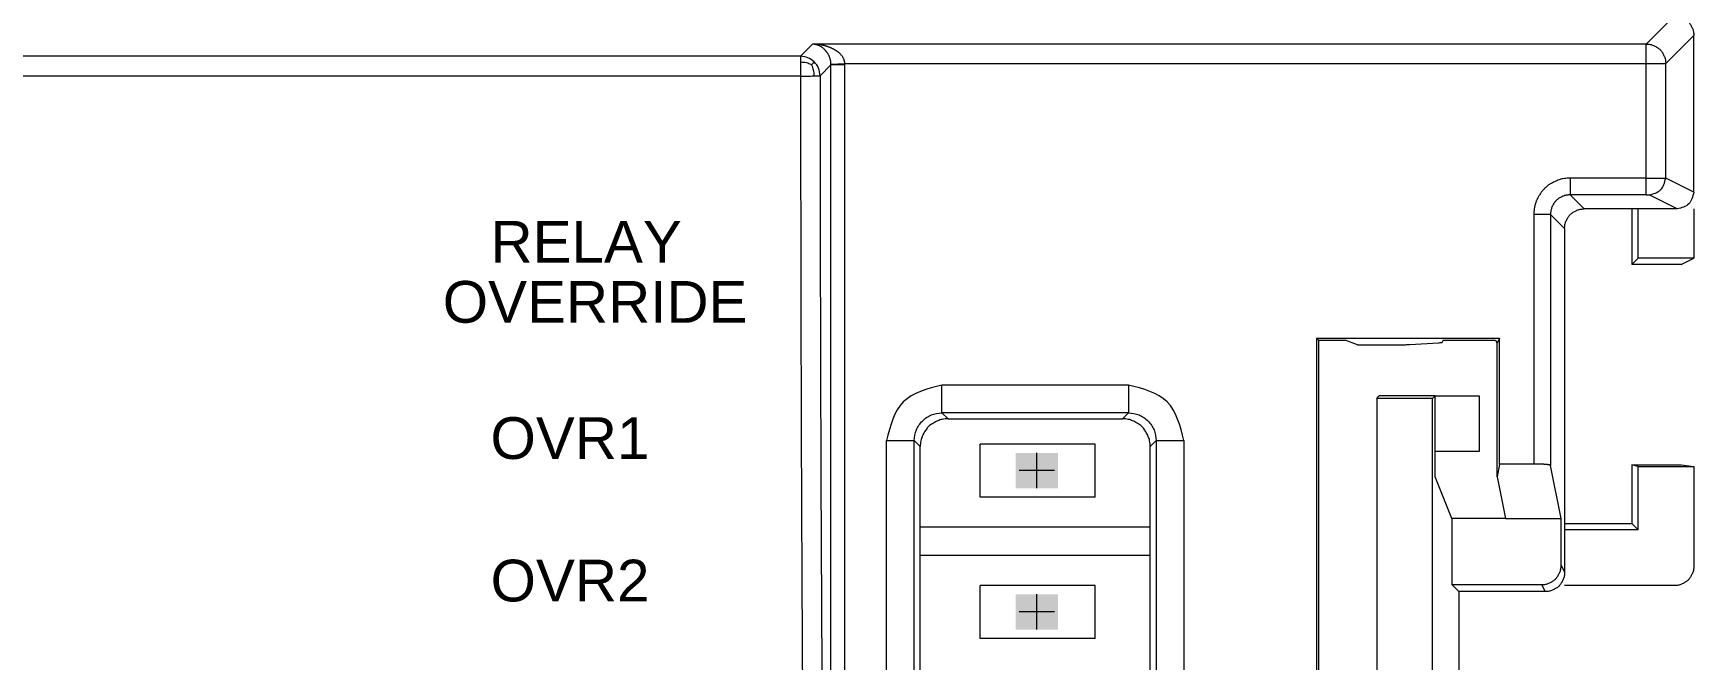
# Model space of a CAD drawing. Header units: inches. Extents: x 75782 to 87231, y -34126 to -18655.
# Drawn here: x 79378.9 to 79477.8, y -19630.7 to -19593.3 of the extents above; entities that cross this region are included whole.
import ezdxf

# ---------------------------------------------------------------- set-up
doc = ezdxf.new("R2010")
doc.units = ezdxf.units.IN
doc.header["$MEASUREMENT"] = 0
doc.layers.add('COMPONENTES', color=251, linetype='Continuous', lineweight=18)
doc.styles.add('ARIAL', font='arial.ttf')

# ---------------------------------------------------------------- blocks, each defined once
blk = doc.blocks.new('AK2-XM')
at = {"layer": 'COMPONENTES'}
for p, q in [((32014.48, 23372.498), (32016.15, 23374.168)), ((31964.858, 23372.498), (31964.139, 23371.779)), ((32014.48, 23372.498), (31964.858, 23372.498)), ((32014.48, 23371.338), (32014.48, 23372.498)), ((32015.64, 23371.338), (32017.31, 23373.008)), ((32017.31, 23363.674), (32017.31, 23373.008)), ((31964.139, 23371.779), (31823.344, 23371.779)), ((31964.139, 23371.779), (31964.139, 23371.416)), ((31964.139, 23371.416), (31964.139, 23370.594)), ((31965.952, 23371.271), (31965.3, 23370.618)), ((31965.951, 23371.31), (31966.78, 23371.338)), ((31965.952, 23291.391), (31965.952, 23371.271)), ((31966.781, 23371.271), (31965.952, 23371.271)), ((31966.78, 23371.338), (32014.48, 23371.338)), ((31966.781, 23291.391), (31966.781, 23371.271)), ((32014.48, 23364.512), (32014.48, 23371.338)), ((32014.48, 23371.338), (32015.64, 23371.338)), ((32015.64, 23364.509), (32015.64, 23371.338)), ((31964.139, 23370.594), (31823.344, 23370.594)), ((32014.48, 23364.512), (32009.944, 23364.512)), ((32009.944, 23364.512), (32009.944, 23363.517)), ((32014.48, 23363.517), (32014.48, 23364.512)), ((32017.31, 23363.674), (32015.64, 23364.509)), ((32014.48, 23363.517), (32009.944, 23363.517)), ((32010.782, 23362.679), (32009.944, 23363.517)), ((32016.315, 23362.679), (32014.646, 23363.514)), ((32007.788, 23362.355), (32007.788, 23347.484)), ((32008.783, 23362.355), (32008.783, 23347.399)), ((32009.62, 23361.518), (32008.783, 23362.355)), ((32016.315, 23362.679), (32010.782, 23362.679)), ((32013.615, 23362.679), (32013.615, 23359.373)), ((32013.994, 23359.753), (32013.994, 23362.679)), ((32017.31, 23362.679), (32017.31, 23359.753)), ((32009.62, 23361.518), (32009.62, 23341.045)), ((32013.615, 23359.373), (32013.994, 23359.753)), ((32016.551, 23359.373), (32013.615, 23359.373)), ((32017.31, 23359.753), (32013.994, 23359.753)), ((32016.551, 23359.373), (32017.31, 23359.753)), ((31994.855, 23354.982), (31994.855, 23280.25)), ((31994.855, 23354.982), (32005.751, 23354.982)), ((31994.855, 23354.982), (31994.971, 23354.866)), ((31994.971, 23354.866), (31994.971, 23280.365)), ((31994.971, 23354.866), (31996.563, 23354.866)), ((31997.289, 23354.576), (31996.563, 23354.866)), ((31997.289, 23354.576), (31998.968, 23354.576)), ((32000.405, 23354.605), (32002.107, 23354.708)), ((32002.394, 23354.866), (32002.329, 23354.736)), ((32002.394, 23354.866), (32005.506, 23354.866)), ((32005.506, 23354.866), (32005.599, 23354.679)), ((32005.751, 23354.982), (32005.599, 23354.679)), ((32005.599, 23346.724), (32005.599, 23354.679)), ((32005.751, 23347.484), (32005.751, 23354.982)), ((31983.659, 23352.188), (31972.559, 23352.188)), ((31972.559, 23350.535), (31972.559, 23352.188)), ((31983.659, 23352.188), (31983.659, 23350.535)), ((31998.434, 23351.389), (31998.592, 23351.548)), ((32001.91, 23351.548), (31998.592, 23351.548)), ((32001.91, 23351.548), (32001.752, 23351.389)), ((32001.91, 23348.23), (32001.91, 23351.548)), ((32001.91, 23351.548), (32004.532, 23351.548)), ((32004.532, 23351.548), (32004.532, 23348.23)), ((31983.659, 23350.535), (31972.559, 23350.535)), ((31972.559, 23350.535), (31972.92, 23350.174)), ((31983.298, 23350.174), (31983.659, 23350.535)), ((31998.434, 23351.389), (31998.434, 23283.842)), ((32001.752, 23351.389), (31998.434, 23351.389)), ((32001.752, 23283.842), (32001.752, 23351.389)), ((31972.92, 23350.174), (31983.298, 23350.174)), ((31969.253, 23286.349), (31969.253, 23348.882)), ((31969.253, 23348.882), (31970.906, 23348.882)), ((31970.906, 23286.349), (31970.906, 23348.882)), ((31970.906, 23348.882), (31971.267, 23348.521)), ((31971.267, 23286.71), (31971.267, 23348.521)), ((31981.672, 23348.672), (31974.829, 23348.672)), ((31974.829, 23345.514), (31974.829, 23348.672)), ((31981.672, 23345.514), (31981.672, 23348.672)), ((31984.951, 23348.521), (31985.312, 23348.882)), ((31984.951, 23286.71), (31984.951, 23348.521)), ((31985.312, 23348.882), (31985.312, 23286.349)), ((31985.312, 23348.882), (31986.964, 23348.882)), ((31986.964, 23348.882), (31986.964, 23286.349)), ((31978.198, 23346.04), (31978.198, 23348.146)), ((32004.532, 23348.23), (32001.91, 23348.23)), ((32001.91, 23346.724), (32001.91, 23348.23)), ((31979.25, 23347.093), (31977.145, 23347.093)), ((32002.902, 23344.24), (32001.91, 23346.724)), ((32005.751, 23347.484), (32005.599, 23346.724)), ((32005.599, 23346.724), (32006.095, 23344.24)), ((32007.788, 23347.484), (32005.751, 23347.484)), ((32009.413, 23344.24), (32008.783, 23347.399)), ((32013.615, 23347.427), (32016.551, 23347.427)), ((32013.615, 23347.427), (32013.615, 23343.938)), ((32013.994, 23347.333), (32013.615, 23347.427)), ((32013.994, 23347.333), (32017.31, 23347.333)), ((32013.994, 23343.558), (32013.994, 23347.333)), ((32016.551, 23347.427), (32017.31, 23347.333)), ((32017.31, 23347.333), (32017.31, 23341.401)), ((31981.672, 23345.514), (31974.829, 23345.514)), ((31984.951, 23343.724), (31971.267, 23343.724)), ((32002.902, 23344.24), (32002.902, 23340.298)), ((32006.095, 23344.24), (32002.902, 23344.24)), ((32006.095, 23344.24), (32009.413, 23344.24)), ((32009.413, 23341.459), (32009.413, 23344.24)), ((32009.62, 23343.938), (32013.615, 23343.938)), ((32013.994, 23343.558), (32009.62, 23343.558)), ((32013.994, 23343.558), (32013.615, 23343.938)), ((31984.951, 23342.04), (31971.267, 23342.04)), ((32009.413, 23341.459), (32009.62, 23341.045)), ((31981.672, 23340.25), (31974.829, 23340.25)), ((31974.829, 23337.092), (31974.829, 23340.25)), ((31978.198, 23337.618), (31978.198, 23339.724)), ((31981.672, 23337.092), (31981.672, 23340.25)), ((32002.902, 23340.298), (32008.252, 23340.298)), ((32003.316, 23339.884), (32002.902, 23340.298)), ((32003.316, 23339.884), (32003.316, 23295.348)), ((32008.459, 23339.884), (32003.316, 23339.884)), ((32008.252, 23340.298), (32008.459, 23339.884)), ((32016.149, 23340.24), (32009.62, 23340.24)), ((31979.25, 23338.671), (31977.145, 23338.671)), ((31981.672, 23337.092), (31974.829, 23337.092))]:
    blk.add_line(p, q, dxfattribs=at)
for points, knots in [([(32016.15, 23374.168), (32016.232, 23374.167), (32016.378, 23374.163), (32016.583, 23374.089), (32016.757, 23373.996), (32016.892, 23373.912), (32016.98, 23373.838), (32017.054, 23373.75), (32017.138, 23373.615), (32017.231, 23373.441), (32017.305, 23373.236), (32017.309, 23373.09), (32017.31, 23373.008)], [0, 0, 0, 0, 0.273484, 0.487793, 0.721609, 0.93584, 1.02062, 1.1054, 1.319632, 1.553447, 1.767756, 2.04124, 2.04124, 2.04124, 2.04124]), ([(31966.78, 23371.338), (31966.778, 23371.361), (31966.775, 23371.399), (31966.767, 23371.44), (31966.762, 23371.462), (31966.758, 23371.477), (31966.753, 23371.498), (31966.746, 23371.521), (31966.738, 23371.544), (31966.731, 23371.562), (31966.725, 23371.577), (31966.713, 23371.603), (31966.695, 23371.646), (31966.666, 23371.703), (31966.631, 23371.76), (31966.589, 23371.814), (31966.542, 23371.865), (31966.496, 23371.911), (31966.453, 23371.954), (31966.413, 23371.991), (31966.372, 23372.025), (31966.331, 23372.055), (31966.293, 23372.081), (31966.256, 23372.105), (31966.22, 23372.129), (31966.181, 23372.154), (31966.139, 23372.178), (31966.094, 23372.203), (31966.045, 23372.227), (31965.993, 23372.251), (31965.941, 23372.275), (31965.89, 23372.297), (31965.84, 23372.317), (31965.795, 23372.333), (31965.754, 23372.346), (31965.718, 23372.358), (31965.682, 23372.369), (31965.644, 23372.381), (31965.601, 23372.394), (31965.554, 23372.407), (31965.505, 23372.418), (31965.446, 23372.43), (31965.378, 23372.445), (31965.263, 23372.467), (31965.09, 23372.49), (31964.942, 23372.495), (31964.858, 23372.498)], [0, 0, 0, 0, 0.077329, 0.127727, 0.140444, 0.154347, 0.18054, 0.21055, 0.237053, 0.259873, 0.276173, 0.292129, 0.355611, 0.431259, 0.507636, 0.580991, 0.660204, 0.738497, 0.800512, 0.861836, 0.92128, 0.980588, 1.029832, 1.07837, 1.127239, 1.176734, 1.232247, 1.288551, 1.351022, 1.414168, 1.479116, 1.544104, 1.602415, 1.659221, 1.703581, 1.746679, 1.787359, 1.828686, 1.882332, 1.935573, 1.993993, 2.049266, 2.137872, 2.228342, 2.441456, 2.723151, 2.723151, 2.723151, 2.723151]), ([(31965.951, 23371.31), (31965.949, 23371.354), (31965.945, 23371.427), (31965.93, 23371.507), (31965.92, 23371.55), (31965.912, 23371.582), (31965.901, 23371.627), (31965.885, 23371.682), (31965.865, 23371.738), (31965.842, 23371.791), (31965.815, 23371.842), (31965.789, 23371.889), (31965.765, 23371.932), (31965.742, 23371.97), (31965.718, 23372.005), (31965.695, 23372.035), (31965.673, 23372.061), (31965.653, 23372.085), (31965.634, 23372.108), (31965.613, 23372.132), (31965.59, 23372.156), (31965.566, 23372.181), (31965.539, 23372.204), (31965.505, 23372.233), (31965.462, 23372.27), (31965.409, 23372.31), (31965.353, 23372.348), (31965.294, 23372.379), (31965.233, 23372.406), (31965.186, 23372.424), (31965.155, 23372.437), (31965.134, 23372.445), (31965.11, 23372.453), (31965.082, 23372.461), (31965.053, 23372.468), (31965.026, 23372.474), (31965.002, 23372.48), (31964.971, 23372.486), (31964.923, 23372.494), (31964.882, 23372.497), (31964.858, 23372.498)], [0, 0, 0, 0, 0.148604, 0.245305, 0.270582, 0.297908, 0.356668, 0.424731, 0.490779, 0.555337, 0.619401, 0.683012, 0.7348, 0.786159, 0.831558, 0.876537, 0.91222, 0.947277, 0.98033, 1.013888, 1.052992, 1.091326, 1.130924, 1.171216, 1.243669, 1.319854, 1.393447, 1.46851, 1.546201, 1.614504, 1.63749, 1.660358, 1.689457, 1.721733, 1.757048, 1.789852, 1.815335, 1.839781, 1.8979, 1.977311, 1.977311, 1.977311, 1.977311]), ([(32014.48, 23372.498), (32014.562, 23372.496), (32014.708, 23372.493), (32014.912, 23372.418), (32015.086, 23372.326), (32015.222, 23372.241), (32015.31, 23372.168), (32015.383, 23372.08), (32015.468, 23371.944), (32015.56, 23371.77), (32015.635, 23371.566), (32015.639, 23371.42), (32015.64, 23371.338)], [0, 0, 0, 0, 0.273176, 0.487294, 0.721112, 0.935365, 1.020165, 1.104966, 1.319219, 1.553037, 1.767154, 2.040331, 2.040331, 2.040331, 2.040331]), ([(31964.959, 23371.439), (31964.839, 23371.536), (31964.6, 23371.731), (31964.292, 23371.763), (31964.139, 23371.779)], [0, 0, 0, 0, 0.506268, 1.01237, 1.01237, 1.01237, 1.01237]), ([(31964.792, 23371.267), (31964.692, 23371.31), (31964.484, 23371.4), (31964.257, 23371.411), (31964.139, 23371.416)], [0, 0, 0, 0, 0.3608313, 0.7543013, 0.7543013, 0.7543013, 0.7543013]), ([(31964.792, 23371.267), (31964.813, 23371.289), (31964.847, 23371.324), (31964.884, 23371.362), (31964.904, 23371.381), (31964.916, 23371.393), (31964.93, 23371.407), (31964.943, 23371.42), (31964.953, 23371.43), (31964.957, 23371.436), (31964.959, 23371.439)], [0, 0, 0, 0, 0.1037281, 0.1625367, 0.1777874, 0.1958032, 0.2200526, 0.2447684, 0.2565898, 0.2678835, 0.2678835, 0.2678835, 0.2678835]), ([(31964.792, 23371.267), (31964.834, 23371.165), (31964.921, 23370.952), (31964.93, 23370.722), (31964.934, 23370.602)], [0, 0, 0, 0, 0.367185, 0.7661439, 0.7661439, 0.7661439, 0.7661439]), ([(31965.3, 23370.618), (31965.284, 23370.772), (31965.251, 23371.079), (31965.057, 23371.319), (31964.959, 23371.439)], [0, 0, 0, 0, 0.506102, 1.01237, 1.01237, 1.01237, 1.01237]), ([(31965.952, 23371.271), (31965.952, 23371.274), (31965.952, 23371.279), (31965.952, 23371.284), (31965.952, 23371.288), (31965.952, 23371.29), (31965.952, 23371.293), (31965.952, 23371.297), (31965.951, 23371.302), (31965.951, 23371.307), (31965.951, 23371.31)], [0, 0, 0, 0, 0.00985311, 0.01681195, 0.01934412, 0.0218101, 0.02482993, 0.02811175, 0.03495528, 0.04380992, 0.04380992, 0.04380992, 0.04380992]), ([(31966.781, 23371.271), (31966.781, 23371.276), (31966.781, 23371.284), (31966.781, 23371.294), (31966.781, 23371.301), (31966.781, 23371.304), (31966.781, 23371.308), (31966.78, 23371.314), (31966.78, 23371.324), (31966.78, 23371.332), (31966.78, 23371.338)], [0, 0, 0, 0, 0.01714997, 0.02929065, 0.03357858, 0.03755623, 0.04128752, 0.04523788, 0.05741898, 0.07503766, 0.07503766, 0.07503766, 0.07503766]), ([(31964.139, 23370.594), (31964.217, 23370.594), (31964.343, 23370.595), (31964.479, 23370.596), (31964.545, 23370.596), (31964.569, 23370.597), (31964.591, 23370.597), (31964.648, 23370.597), (31964.763, 23370.599), (31964.87, 23370.601), (31964.934, 23370.602)], [0, 0, 0, 0, 0.2609197, 0.4253681, 0.4553771, 0.4821533, 0.5042695, 0.5290451, 0.6739477, 0.8895565, 0.8895565, 0.8895565, 0.8895565]), ([(31964.139, 23370.594), (31964.144, 23365.49), (31964.154, 23356.31), (31964.193, 23344.982), (31964.238, 23336.69), (31964.276, 23330.392), (31964.315, 23324.067), (31964.373, 23315.902), (31964.47, 23304.979), (31964.571, 23296.232), (31964.627, 23291.391)], [0, 0, 0, 0, 17.12168, 30.791728, 38.000644, 44.933414, 51.918481, 59.218638, 72.320376, 88.560095, 88.560095, 88.560095, 88.560095]), ([(31964.934, 23370.602), (31964.99, 23370.603), (31965.072, 23370.605), (31965.156, 23370.608), (31965.187, 23370.609), (31965.198, 23370.61), (31965.214, 23370.61), (31965.241, 23370.612), (31965.27, 23370.612), (31965.291, 23370.617), (31965.3, 23370.618)], [0, 0, 0, 0, 0.1868598, 0.2745239, 0.2819985, 0.2912888, 0.3104213, 0.3370513, 0.3806726, 0.4089771, 0.4089771, 0.4089771, 0.4089771]), ([(31965.3, 23370.618), (31965.305, 23365.502), (31965.315, 23356.222), (31965.356, 23344.708), (31965.402, 23336.315), (31965.436, 23330.751), (31965.465, 23326.077), (31965.511, 23319.231), (31965.605, 23307.666), (31965.722, 23297.445), (31965.792, 23291.391)], [0, 0, 0, 0, 17.161466, 31.129116, 38.620325, 45.31609, 49.793835, 54.298535, 68.279971, 88.586871, 88.586871, 88.586871, 88.586871]), ([(32009.944, 23364.512), (32009.923, 23364.512), (32009.888, 23364.512), (32009.804, 23364.508), (32009.684, 23364.497), (32009.538, 23364.481), (32009.404, 23364.456), (32009.238, 23364.4), (32009.025, 23364.305), (32008.817, 23364.201), (32008.672, 23364.11), (32008.583, 23364.039), (32008.496, 23363.957), (32008.419, 23363.88), (32008.352, 23363.813), (32008.299, 23363.757), (32008.25, 23363.698), (32008.18, 23363.601), (32008.095, 23363.463), (32008.015, 23363.326), (32007.963, 23363.223), (32007.924, 23363.12), (32007.881, 23362.98), (32007.842, 23362.844), (32007.819, 23362.744), (32007.808, 23362.668), (32007.799, 23362.576), (32007.792, 23362.49), (32007.788, 23362.417), (32007.788, 23362.378), (32007.788, 23362.355)], [0, 0, 0, 0, 0.072154, 0.116481, 0.281891, 0.476547, 0.608196, 0.737898, 1.063469, 1.390601, 1.516317, 1.637173, 1.773489, 1.913587, 2.006275, 2.091082, 2.171994, 2.262043, 2.492481, 2.714332, 2.795946, 2.878426, 3.082903, 3.286093, 3.355049, 3.424343, 3.545962, 3.662019, 3.715556, 3.791783, 3.791783, 3.791783, 3.791783]), ([(32014.48, 23364.512), (32014.517, 23364.512), (32014.586, 23364.512), (32014.676, 23364.512), (32014.747, 23364.512), (32014.796, 23364.512), (32014.836, 23364.512), (32014.893, 23364.512), (32014.981, 23364.512), (32015.095, 23364.511), (32015.204, 23364.511), (32015.281, 23364.511), (32015.327, 23364.511), (32015.369, 23364.511), (32015.433, 23364.511), (32015.502, 23364.51), (32015.557, 23364.51), (32015.588, 23364.51), (32015.608, 23364.51), (32015.621, 23364.51), (32015.632, 23364.509), (32015.638, 23364.509), (32015.64, 23364.509)], [0, 0, 0, 0, 0.123891, 0.23343, 0.301058, 0.361017, 0.398192, 0.437085, 0.552184, 0.690733, 0.819581, 0.920045, 0.946571, 0.975427, 1.061743, 1.160004, 1.207421, 1.247058, 1.261522, 1.277035, 1.288711, 1.297798, 1.297798, 1.297798, 1.297798]), ([(32014.646, 23363.514), (32014.909, 23363.582), (32015.436, 23363.719), (32015.572, 23364.246), (32015.64, 23364.509)], [0, 0, 0, 0, 0.845002, 1.690267, 1.690267, 1.690267, 1.690267]), ([(32009.944, 23363.517), (32009.933, 23363.517), (32009.914, 23363.517), (32009.869, 23363.514), (32009.804, 23363.508), (32009.726, 23363.5), (32009.653, 23363.486), (32009.564, 23363.456), (32009.449, 23363.405), (32009.337, 23363.349), (32009.259, 23363.3), (32009.211, 23363.262), (32009.165, 23363.218), (32009.123, 23363.176), (32009.087, 23363.14), (32009.058, 23363.11), (32009.032, 23363.079), (32008.994, 23363.026), (32008.948, 23362.952), (32008.905, 23362.878), (32008.878, 23362.822), (32008.857, 23362.767), (32008.833, 23362.692), (32008.812, 23362.618), (32008.8, 23362.565), (32008.794, 23362.523), (32008.789, 23362.474), (32008.785, 23362.428), (32008.783, 23362.388), (32008.783, 23362.368), (32008.783, 23362.355)], [0, 0, 0, 0, 0.038861, 0.062735, 0.151823, 0.25666, 0.327555, 0.397402, 0.572731, 0.748896, 0.81658, 0.881649, 0.955051, 1.030492, 1.080403, 1.126069, 1.169635, 1.218119, 1.342207, 1.46167, 1.505614, 1.550024, 1.660145, 1.769577, 1.806714, 1.844034, 1.909535, 1.972042, 2.000875, 2.041929, 2.041929, 2.041929, 2.041929]), ([(32014.48, 23363.517), (32014.486, 23363.517), (32014.497, 23363.517), (32014.51, 23363.517), (32014.517, 23363.516), (32014.527, 23363.516), (32014.544, 23363.516), (32014.562, 23363.516), (32014.578, 23363.516), (32014.586, 23363.516), (32014.592, 23363.516), (32014.595, 23363.516), (32014.599, 23363.516), (32014.606, 23363.516), (32014.615, 23363.515), (32014.626, 23363.515), (32014.634, 23363.515), (32014.638, 23363.514), (32014.642, 23363.514), (32014.644, 23363.514), (32014.645, 23363.514), (32014.645, 23363.514), (32014.646, 23363.514)], [0, 0, 0, 0, 0.0218046, 0.0366452, 0.0420262, 0.0478854, 0.0700787, 0.0962459, 0.1104098, 0.1216735, 0.1252496, 0.1287189, 0.132987, 0.1380996, 0.1515038, 0.1655652, 0.1722756, 0.1783508, 0.1813782, 0.1840213, 0.1847818, 0.1854942, 0.1854942, 0.1854942, 0.1854942]), ([(32017.31, 23363.674), (32017.242, 23363.411), (32017.106, 23362.884), (32016.579, 23362.747), (32016.315, 23362.679)], [0, 0, 0, 0, 0.845268, 1.6908, 1.6908, 1.6908, 1.6908]), ([(32008.783, 23362.355), (32008.68, 23362.355), (32008.349, 23362.355), (32008.017, 23362.355), (32007.788, 23362.355)], [0, 0, 0, 0, 0.344098, 1.112895, 1.112895, 1.112895, 1.112895]), ([(32009.62, 23361.518), (32009.622, 23361.6), (32009.625, 23361.747), (32009.7, 23361.951), (32009.793, 23362.125), (32009.877, 23362.261), (32009.951, 23362.349), (32010.039, 23362.423), (32010.174, 23362.507), (32010.348, 23362.6), (32010.553, 23362.674), (32010.699, 23362.677), (32010.782, 23362.679)], [0, 0, 0, 0, 0.273528, 0.48789, 0.721842, 0.936206, 1.021045, 1.105884, 1.320247, 1.554199, 1.768562, 2.042089, 2.042089, 2.042089, 2.042089]), ([(31998.968, 23354.576), (31998.976, 23354.576), (31998.989, 23354.576), (31999.003, 23354.576), (31999.011, 23354.576), (31999.027, 23354.576), (31999.061, 23354.576), (31999.119, 23354.577), (31999.189, 23354.577), (31999.268, 23354.577), (31999.35, 23354.578), (31999.421, 23354.579), (31999.478, 23354.579), (31999.528, 23354.58), (31999.584, 23354.58), (31999.648, 23354.581), (31999.713, 23354.582), (31999.799, 23354.584), (31999.908, 23354.586), (32000.031, 23354.589), (32000.149, 23354.593), (32000.248, 23354.597), (32000.326, 23354.601), (32000.369, 23354.603), (32000.385, 23354.604), (32000.388, 23354.604), (32000.395, 23354.605), (32000.401, 23354.605), (32000.405, 23354.605)], [0, 0, 0, 0, 0.02618, 0.042627, 0.047704, 0.052319, 0.097449, 0.161641, 0.246746, 0.331068, 0.429611, 0.520621, 0.570209, 0.618644, 0.688452, 0.760145, 0.832421, 0.906047, 1.047787, 1.198626, 1.320068, 1.442805, 1.531239, 1.583162, 1.584458, 1.586352, 1.594011, 1.607095, 1.607095, 1.607095, 1.607095]), ([(32002.107, 23354.708), (32002.14, 23354.71), (32002.189, 23354.714), (32002.241, 23354.718), (32002.263, 23354.721), (32002.272, 23354.722), (32002.284, 23354.724), (32002.3, 23354.726), (32002.316, 23354.728), (32002.325, 23354.734), (32002.329, 23354.736)], [0, 0, 0, 0, 0.1093044, 0.1665303, 0.1746921, 0.1842087, 0.1976395, 0.2145799, 0.2364871, 0.2516185, 0.2516185, 0.2516185, 0.2516185]), ([(31970.906, 23348.882), (31970.933, 23349.098), (31970.985, 23349.53), (31971.368, 23350.073), (31971.912, 23350.456), (31972.343, 23350.509), (31972.559, 23350.535)], [0, 0, 0, 0, 0.718708, 1.438875, 2.159042, 2.877751, 2.877751, 2.877751, 2.877751]), ([(31983.659, 23350.535), (31983.874, 23350.509), (31984.306, 23350.456), (31984.85, 23350.073), (31985.233, 23349.53), (31985.285, 23349.098), (31985.312, 23348.882)], [0, 0, 0, 0, 0.718708, 1.438875, 2.159042, 2.877751, 2.877751, 2.877751, 2.877751]), ([(31972.92, 23350.174), (31972.803, 23350.172), (31972.594, 23350.167), (31972.302, 23350.061), (31972.054, 23349.929), (31971.862, 23349.809), (31971.737, 23349.704), (31971.632, 23349.579), (31971.512, 23349.387), (31971.38, 23349.139), (31971.274, 23348.847), (31971.27, 23348.638), (31971.267, 23348.521)], [0, 0, 0, 0, 0.390247, 0.695866, 1.028531, 1.333257, 1.453782, 1.574308, 1.879034, 2.211699, 2.517318, 2.907565, 2.907565, 2.907565, 2.907565]), ([(31984.951, 23348.521), (31984.948, 23348.638), (31984.943, 23348.847), (31984.837, 23349.139), (31984.705, 23349.387), (31984.586, 23349.579), (31984.481, 23349.704), (31984.356, 23349.809), (31984.163, 23349.929), (31983.915, 23350.061), (31983.624, 23350.167), (31983.415, 23350.172), (31983.298, 23350.174)], [0, 0, 0, 0, 0.390247, 0.695866, 1.028531, 1.333257, 1.453782, 1.574308, 1.879034, 2.211699, 2.517318, 2.907565, 2.907565, 2.907565, 2.907565]), ([(32008.783, 23347.399), (32008.782, 23347.401), (32008.78, 23347.406), (32008.772, 23347.41), (32008.764, 23347.413), (32008.755, 23347.416), (32008.746, 23347.42), (32008.735, 23347.423), (32008.722, 23347.426), (32008.71, 23347.429), (32008.698, 23347.431), (32008.683, 23347.433), (32008.662, 23347.437), (32008.633, 23347.442), (32008.599, 23347.446), (32008.558, 23347.451), (32008.516, 23347.455), (32008.479, 23347.458), (32008.452, 23347.46), (32008.425, 23347.463), (32008.387, 23347.466), (32008.327, 23347.47), (32008.257, 23347.473), (32008.195, 23347.476), (32008.153, 23347.477), (32008.125, 23347.479), (32008.096, 23347.48), (32008.064, 23347.48), (32008.032, 23347.481), (32007.999, 23347.482), (32007.963, 23347.483), (32007.918, 23347.483), (32007.859, 23347.484), (32007.813, 23347.484), (32007.788, 23347.484)], [0, 0, 0, 0, 0.009204, 0.018404, 0.028056, 0.037702, 0.048883, 0.060453, 0.076856, 0.092502, 0.104864, 0.116648, 0.144207, 0.174818, 0.216111, 0.258766, 0.311659, 0.359056, 0.382096, 0.403829, 0.451506, 0.50928, 0.603027, 0.687512, 0.717325, 0.745902, 0.779609, 0.815569, 0.852014, 0.887352, 0.928555, 0.970208, 1.040835, 1.125074, 1.125074, 1.125074, 1.125074]), ([(32008.252, 23340.298), (32008.334, 23340.3), (32008.481, 23340.303), (32008.685, 23340.378), (32008.86, 23340.47), (32008.995, 23340.555), (32009.083, 23340.629), (32009.157, 23340.716), (32009.241, 23340.852), (32009.334, 23341.026), (32009.408, 23341.231), (32009.411, 23341.377), (32009.413, 23341.459)], [0, 0, 0, 0, 0.273468, 0.487777, 0.721674, 0.935989, 1.020816, 1.10564, 1.319997, 1.553949, 1.768362, 2.041962, 2.041962, 2.041962, 2.041962]), ([(32009.62, 23341.045), (32009.619, 23340.963), (32009.615, 23340.816), (32009.541, 23340.612), (32009.448, 23340.438), (32009.364, 23340.302), (32009.29, 23340.214), (32009.202, 23340.14), (32009.067, 23340.056), (32008.893, 23339.963), (32008.688, 23339.889), (32008.542, 23339.886), (32008.459, 23339.884)], [0, 0, 0, 0, 0.2736, 0.488013, 0.721965, 0.936322, 1.021147, 1.105973, 1.320288, 1.554185, 1.768494, 2.041962, 2.041962, 2.041962, 2.041962]), ([(32017.31, 23341.401), (32017.309, 23341.319), (32017.305, 23341.172), (32017.231, 23340.968), (32017.138, 23340.794), (32017.054, 23340.658), (32016.98, 23340.57), (32016.892, 23340.497), (32016.757, 23340.412), (32016.582, 23340.32), (32016.378, 23340.245), (32016.231, 23340.242), (32016.149, 23340.24)], [0, 0, 0, 0, 0.273468, 0.487777, 0.721674, 0.935989, 1.020816, 1.10564, 1.319997, 1.553949, 1.768362, 2.041962, 2.041962, 2.041962, 2.041962])]:
    blk.add_open_spline(points, degree=3, knots=knots, dxfattribs=at)
for points in [[(31972.559, 23352.188), (31971.684, 23351.962), (31969.933, 23351.509), (31969.48, 23349.758), (31969.253, 23348.882)], [(31986.964, 23348.882), (31986.738, 23349.758), (31986.285, 23351.509), (31984.534, 23351.962), (31983.659, 23352.188)]]:
    blk.add_open_spline(points, degree=3, dxfattribs=at)
for points in [[(31976.936, 23348.146), (31979.462, 23348.146), (31976.936, 23347.725)], [(31976.936, 23347.725), (31979.462, 23348.146), (31976.936, 23346.04)], [(31976.936, 23346.04), (31979.462, 23348.146), (31979.462, 23346.04)], [(31976.936, 23339.724), (31979.462, 23339.724), (31976.936, 23339.303)], [(31976.936, 23339.303), (31979.462, 23339.724), (31976.936, 23337.618)], [(31976.936, 23337.618), (31979.462, 23339.724), (31979.462, 23337.618)]]:
    blk.add_solid(points, dxfattribs=at)
at = {"layer": 'COMPONENTES', "style": 'ARIAL'}
for s, p in [('RELAY', (31945.684, 23359.477)), ('OVERRIDE', (31942.843, 23355.901)), ('OVR1', (31945.684, 23347.786)), ('OVR2', (31945.69, 23339.298))]:
    blk.add_text(s, height=2.4862, dxfattribs=at).set_placement(p)

msp = doc.modelspace()

# ---------------------------------------------------------------- block references
at = {"layer": 'COMPONENTES'}
msp.add_blockref('AK2-XM', (47460.461, -42966.498), dxfattribs=at)

doc.saveas('drawing.dxf')
